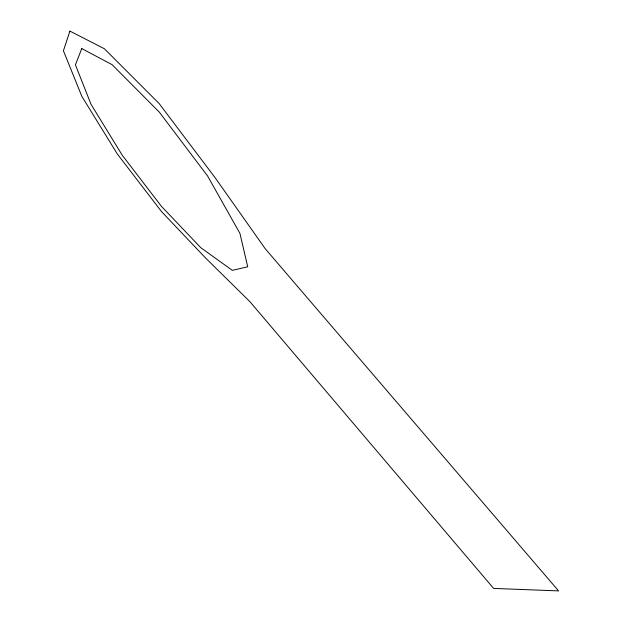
<?xml version="1.0" encoding="UTF-8"?>
<svg xmlns="http://www.w3.org/2000/svg" width="622" height="622" viewBox="0 0 622 622"><rect width="100%" height="100%" fill="white"/><g stroke="black" fill="none" stroke-linecap="round" stroke-linejoin="round"><path stroke-width="0.93" d="M69.913 31.1L63.421 50.786L81.863 96.418L117.402 154.093L161.526 211.581L205.968 258.402L249.803 301.546L493.627 588.42L558.579 590.9L265.236 248.738L215.196 177.806L159.139 103.547L104.372 48.734L69.913 31.1M81.777 48.578L75.41 64.828L91.069 104.395L122.285 155.275L161.409 206.302L200.758 247.657L232.325 270.368L247.719 266.768L239.921 233.359L207.569 175.956L159.325 112.147L112.092 64.665L81.777 48.578"/></g></svg>
